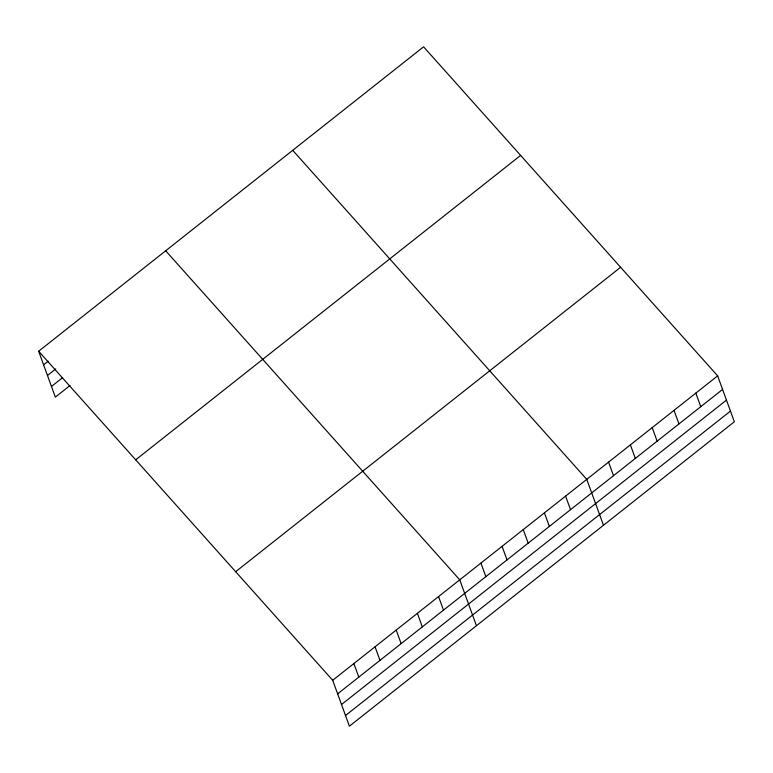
<?xml version="1.0" encoding="UTF-8"?>
<svg xmlns="http://www.w3.org/2000/svg" width="773" height="773" viewBox="0 0 773 773"><rect width="100%" height="100%" fill="white"/><g stroke="black" fill="none" stroke-linecap="round" stroke-linejoin="round"><path stroke-width="1.16" d="M38.65 351.242L423.594 46.815L717.644 375.862L734.35 421.758L349.406 726.185L332.699 680.288L38.65 351.242L55.356 397.138L70.082 385.495M43.588 364.808L48.187 361.165M47.472 375.475L55.753 368.924M51.472 386.471L62.516 377.736M135.681 459.829L520.635 155.392M235.659 571.701L620.613 267.274M332.699 680.288L717.644 375.862M337.637 693.854L722.581 389.428M341.521 704.522L726.465 400.095M345.521 715.518L730.466 411.081M292.716 150.32L586.765 479.366L603.471 525.263M165.683 250.781L459.732 579.827L476.439 625.724M695.835 393.109L700.773 406.675M674.017 410.357L678.955 423.923M652.199 427.614L657.137 441.18M630.391 444.861L635.329 458.428M608.573 462.119L613.511 475.675M565.594 496.111L570.532 509.678M544.414 512.857L549.352 526.413M523.244 529.602L528.181 543.158M502.073 546.337L507.011 559.903M480.903 563.082L485.84 576.648M438.562 596.572L443.499 610.139M417.381 613.318L422.319 626.884M396.211 630.063L401.148 643.629M375.04 646.808L379.978 660.364M353.87 663.543L358.807 677.109"/></g></svg>
